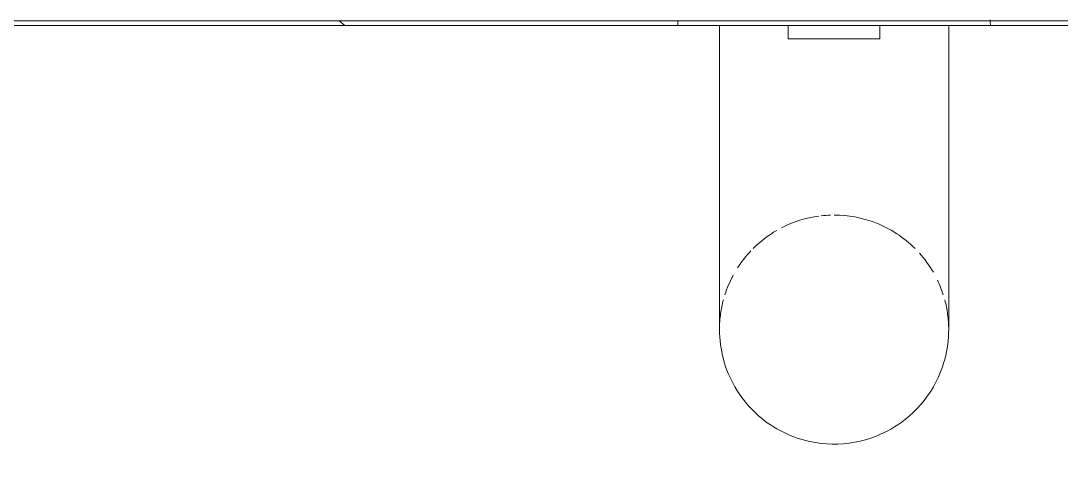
# Model space of a CAD drawing. Header units: millimetres. Extents: x -4000 to 187956, y -58990 to 162485.
# Drawn here: x 716.6 to 943.6, y 22698.6 to 22799.6 of the extents above; entities that cross this region are included whole.
import ezdxf

# ---------------------------------------------------------------- set-up
doc = ezdxf.new("R2010")
doc.units = ezdxf.units.MM
for name, color, linetype, lineweight in [('A-FLOR', 192, 'Continuous', 13), ('A-FLOR-PATT', 8, 'Continuous', 13), ('A-WALL', 113, 'Continuous', 13), ('P-SANR-FIXT', 6, 'Continuous', 9)]:
    doc.layers.add(name, color=color, linetype=linetype, lineweight=lineweight)

# ---------------------------------------------------------------- blocks, each defined once
blk = doc.blocks.new('C307 - C307-V810-0_000')
at = {"layer": 'P-SANR-FIXT', "color": 252}
for p, q in [((-25, 64.24), (-25, 63.67)), ((-25, 24.31), (-25, 23.85)), ((-25, 23.85), (-25, 0)), ((25, 0), (25, 23.85)), ((-10, 2.97), (-10, 0)), ((-7.07, 2.97), (-10, 2.97)), ((0, 2.97), (-10, 2.97)), ((10, 2.97), (0, 2.97)), ((10, 2.97), (7.07, 2.97)), ((10, 0), (10, 2.97)), ((-18.98, 0), (-18.98, -0.07)), ((0, 0), (-18.98, 0)), ((18.98, 0), (0, 0)), ((18.98, -0.07), (18.98, 0)), ((107.95, -1), (106.75, 0)), ((107.94, -1), (106.75, 0))]:
    blk.add_line(p, q, dxfattribs=at)
at = {"layer": 'P-SANR-FIXT', "color": 253}
for p, q in [((7.07, 2.97), (-7.07, 2.97)), ((-7.63, 0), (-13.42, 0)), ((-10, 0), (-7.07, 0)), ((-10, 0), (-7.07, 0)), ((-6.74, 0), (-3.38, 0)), ((-2.59, 0), (4.31, 0)), ((5, 0), (8.58, 0)), ((7.07, 0), (8.58, 0)), ((13.42, 0), (7.63, 0)), ((8.66, 0), (10, 0)), ((8.66, 0), (10, 0))]:
    blk.add_line(p, q, dxfattribs=at)
at = {"layer": 'P-SANR-FIXT', "color": 254}
for p, q in [((-34.09, -0.15), (-34.09, 0)), ((-29.52, 0), (-34.09, 0)), ((-29.52, 0), (-34.09, 0)), ((-34.07, -0.69), (-34.09, -0.15)), ((-34.03, -1.23), (-34.07, -0.69)), ((-25.78, 0), (-29.34, 0)), ((-17.04, 0), (-29.34, 0)), ((-25, 0), (-24.15, 0)), ((-23.46, 0), (-21.65, 0)), ((-20.66, 0), (-17.68, 0)), ((-16.44, 0), (-17.04, 0)), ((-13.66, 0), (-15.52, 0)), ((-15.52, 0), (-13.49, 0)), ((-10.57, 0), (-13.66, 0)), ((-7.35, 0), (-10.37, 0)), ((-3.7, 0), (-7.26, 0)), ((-6.74, 0), (-5, 0)), ((-5, 0), (-3.38, 0)), ((0, 0), (-2.86, 0)), ((-2.59, 0), (0, 0)), ((4.7, 0), (0, 0)), ((0, 0), (2.59, 0)), ((2.59, 0), (4.31, 0)), ((5, 0), (7.07, 0)), ((7.63, 0), (5.47, 0)), ((8.82, 0), (7.35, 0)), ((13.66, 0), (8.86, 0)), ((13.49, 0), (17.1, 0)), ((17.04, 0), (13.66, 0)), ((29.34, 0), (17.04, 0)), ((17.68, 0), (20.66, 0)), ((21.65, 0), (23.46, 0)), ((24.15, 0), (25, 0)), ((29.34, 0), (25.78, 0)), ((34.09, 0), (29.52, 0)), ((34.09, 0), (29.52, 0)), ((34.08, -0.54), (34.05, -1.09)), ((34.09, 0), (34.08, -0.54))]:
    blk.add_line(p, q, dxfattribs=at)
at = {"layer": 'P-SANR-FIXT', "color": 50}
for p, q in [((-25, 0), (-24.15, 0)), ((-22.4, 0), (-24.1, 0)), ((-23.46, 0), (-21.65, 0)), ((-17.82, 0), (-21.16, 0)), ((-20.66, 0), (-17.68, 0)), ((-16.44, 0), (-17.04, 0)), ((-13.66, 0), (-15.52, 0)), ((-15.52, 0), (-13.49, 0)), ((-10.57, 0), (-12.05, 0)), ((-11.8, 0), (-10.34, 0)), ((-11.8, 0), (-10.34, 0)), ((-7.35, 0), (-10.37, 0)), ((-10.14, 0), (-7.1, 0)), ((-10.14, 0), (-7.1, 0)), ((-5.76, 0), (-6.98, 0)), ((-5.35, 0), (-6.73, 0)), ((-6.47, 0), (-5.15, 0)), ((-6.47, 0), (-5.15, 0)), ((-3.51, 0), (-5.22, 0)), ((-3.51, 0), (-5.22, 0)), ((-5.02, 0), (-3.38, 0)), ((-5.02, 0), (-3.38, 0)), ((0, 0), (-2.71, 0)), ((0, 0), (-2.71, 0)), ((-2.61, 0), (4.31, 0)), ((-2.61, 0), (0, 0)), ((4.47, 0), (0, 0)), ((4.47, 0), (0, 0)), ((0, 0), (4.31, 0)), ((5.15, 0), (6.47, 0)), ((5.15, 0), (6.47, 0)), ((6.73, 0), (5.35, 0)), ((7.35, 0), (5.35, 0)), ((7.1, 0), (8.59, 0)), ((7.1, 0), (8.59, 0)), ((8.82, 0), (7.35, 0)), ((8.63, 0), (12.5, 0)), ((8.63, 0), (12.5, 0)), ((12.77, 0), (8.86, 0)), ((13.49, 0), (17.1, 0)), ((17.04, 0), (13.66, 0)), ((17.68, 0), (20.66, 0)), ((21.16, 0), (17.82, 0)), ((21.65, 0), (23.46, 0)), ((24.1, 0), (22.4, 0)), ((24.15, 0), (25, 0))]:
    blk.add_line(p, q, dxfattribs=at)
at = {"layer": 'P-SANR-FIXT', "color": 252, "flags": 128}
for points in [[(-25, 66.4), (-25, 66.36), (-25, 66.26), (-25, 66.09), (-25, 65.86), (-25, 65.55), (-25, 65.18), (-25, 64.74), (-25, 64.24)], [(25, 63.51), (25, 64.09), (25, 64.61), (25, 65.07), (25, 65.46), (25, 65.78), (25, 66.04), (25, 66.22), (25, 66.34), (25, 66.4), (25, 66.4)], [(-25, 63.67), (-25, 63.04), (-25, 62.35), (-25, 61.59), (-25, 60.78), (-25, 59.9), (-25, 58.97), (-25, 57.98), (-25, 56.94), (-25, 55.84), (-25, 54.69), (-25, 53.5), (-25, 52.25), (-25, 50.96), (-25, 49.63), (-25, 48.25), (-25, 46.84), (-25, 45.39), (-25, 43.91), (-25, 42.39), (-25, 40.84), (-25, 39.27), (-25, 37.67), (-25, 36.05), (-25, 34.41)], [(25, 56.65), (25, 57.7), (25, 58.71), (25, 59.65), (25, 60.54), (25, 61.38), (25, 62.15), (25, 62.86), (25, 63.51)], [(25, 47.88), (25, 49.26), (25, 50.61), (25, 51.91), (25, 53.16), (25, 54.37), (25, 55.53), (25, 56.65)], [(25, 35.61), (25, 37.24), (25, 38.84), (25, 40.42), (25, 41.98), (25, 43.5), (25, 44.99), (25, 46.45), (25, 47.88)], [(-25, 34.41), (-25, 32.76), (-25, 31.09), (-25, 29.4), (-25, 27.71), (-25, 26.01), (-25, 24.31)], [(25, 23.85), (25, 25.56), (25, 27.25), (25, 28.95), (25, 30.63), (25, 32.31), (25, 33.97), (25, 35.61)]]:
    blk.add_lwpolyline(points, dxfattribs=at)
at = {"layer": 'P-SANR-FIXT', "color": 253}
for start, end in [(75, 120), (45, 60), (135, 150), (15.204, 30), (164.796, 165), (187.6948, 195), (345, 352.0025), (197.7363, 205.5506), (331.6206, 342.3469), (210, 221.866), (316.578, 327.3952), (225, 248.6957), (300, 315), (277.5937, 297.2398), (248.9771, 270), (271.8362, 276.5552)]:
    blk.add_arc((0, 66.4), 25, start, end, dxfattribs=at)
at = {"layer": 'P-SANR-FIXT', "color": 252}
for start, end in [(60, 75), (120, 135), (30, 45), (150, 164.796), (165, 180), (0, 15), (180, 187.6948), (352.0025, 0)]:
    blk.add_arc((0, 66.4), 25, start, end, dxfattribs=at)
at = {"layer": 'P-SANR-FIXT', "color": 254}
blk.add_arc((0, 66.4), 25, 15, 15.204, dxfattribs=at)
at = {"layer": 'P-SANR-FIXT', "color": 252}
for points, knots in [([(-13.76, 0), (-14.4, 0), (-15.87, 0), (-18.13, 0), (-20.53, 0), (-22.88, 0), (-25.95, 0), (-29.66, 0), (-33.22, 0), (-35.99, 0), (-38.7, 0), (-41.98, 0), (-45.72, 0), (-49.3, 0), (-52.77, 0), (-56.11, 0), (-60.37, 0), (-71.42, 0), (-86.21, 0), (-99.72, 0), (-104.58, 0), (-105.94, 0)], [-0.9346148, -0.9346148, -0.9346148, -0.9346148, -0.925, -0.9125, -0.9, -0.8875, -0.875, -0.85, -0.825, -0.8125, -0.8, -0.775, -0.75, -0.725, -0.7, -0.675, -0.65, -0.6, -0.4, -0.2, 0, 0, 0, 0]), ([(-13.76, 0), (-14.4, 0), (-15.87, 0), (-18.13, 0), (-20.53, 0), (-22.88, 0), (-25.95, 0), (-29.66, 0), (-33.22, 0), (-35.99, 0), (-38.7, 0), (-41.98, 0), (-45.72, 0), (-49.3, 0), (-52.77, 0), (-56.11, 0), (-60.37, 0), (-71.42, 0), (-86.21, 0), (-99.72, 0), (-104.58, 0), (-105.94, 0)], [-0.9346148, -0.9346148, -0.9346148, -0.9346148, -0.925, -0.9125, -0.9, -0.8875, -0.875, -0.85, -0.825, -0.8125, -0.8, -0.775, -0.75, -0.725, -0.7, -0.675, -0.65, -0.6, -0.4, -0.2, 0, 0, 0, 0]), ([(20.52, 0), (19.73, 0), (18.13, 0), (15.87, 0), (14.4, 0), (13.76, 0)], [-0.1, -0.1, -0.1, -0.1, -0.0875, -0.075, -0.06538525, -0.06538525, -0.06538525, -0.06538525]), ([(38.02, 0), (37.35, 0), (35.99, 0), (33.22, 0), (29.66, 0), (25.95, 0), (22.88, 0), (20.53, 0), (18.13, 0), (15.87, 0), (14.4, 0), (13.76, 0)], [-0.2, -0.2, -0.2, -0.2, -0.1875, -0.175, -0.15, -0.125, -0.1125, -0.1, -0.0875, -0.075, -0.0653852, -0.0653852, -0.0653852, -0.0653852]), ([(38.02, 0), (37.35, 0), (35.99, 0), (33.22, 0), (29.66, 0), (25.95, 0), (22.88, 0), (21.31, 0), (20.52, 0)], [-0.2, -0.2, -0.2, -0.2, -0.1875, -0.175, -0.15, -0.125, -0.1125, -0.1, -0.1, -0.1, -0.1]), ([(52.75, 0), (51.62, 0), (49.3, 0), (45.72, 0), (42.6, 0), (40.01, 0), (38.69, 0), (38.02, 0)], [-0.3, -0.3, -0.3, -0.3, -0.275, -0.25, -0.225, -0.2125, -0.2, -0.2, -0.2, -0.2]), ([(105.94, 0), (104.58, 0), (99.72, 0), (86.21, 0), (71.42, 0), (60.37, 0), (56.11, 0), (52.77, 0), (49.3, 0), (45.72, 0), (42.6, 0), (40.01, 0), (38.69, 0), (38.02, 0)], [-1, -1, -1, -1, -0.8, -0.6, -0.4, -0.35, -0.325, -0.3, -0.275, -0.25, -0.225, -0.2125, -0.2, -0.2, -0.2, -0.2]), ([(65.32, 0), (63.38, 0), (60.37, 0), (56.11, 0), (53.89, 0), (52.75, 0)], [-0.4, -0.4, -0.4, -0.4, -0.35, -0.325, -0.3, -0.3, -0.3, -0.3])]:
    blk.add_open_spline(points, degree=3, knots=knots, dxfattribs=at)
at = {"layer": 'P-SANR-FIXT', "color": 254}
for points in [[(-62.6, 0), (-61.18, 0), (-58.28, 0), (-53.71, 0), (-48.96, 0), (-45.69, 0), (-44.03, 0)], [(-62.6, 0), (-61.18, 0), (-58.28, 0), (-53.71, 0), (-48.96, 0), (-45.69, 0), (-44.03, 0)], [(-22.8, 0), (-20.73, 0), (-18.64, 0), (-16.54, 0)], [(-22.8, 0), (-20.73, 0), (-18.64, 0), (-16.54, 0)], [(-15.56, 0), (-14.91, 0), (-14.26, 0), (-13.61, 0)], [(-15.56, 0), (-14.91, 0), (-14.26, 0), (-13.61, 0)], [(-10.26, 0), (-9.26, 0), (-8.25, 0), (-7.24, 0)], [(-10.26, 0), (-9.26, 0), (-8.25, 0), (-7.24, 0)], [(-5.41, 0), (-5.96, 0), (-6.5, 0), (-7.04, 0)], [(-5.41, 0), (-5.96, 0), (-6.5, 0), (-7.04, 0)], [(-3.56, 0), (-4.14, 0), (-4.71, 0), (-5.28, 0)], [(-3.56, 0), (-4.14, 0), (-4.71, 0), (-5.28, 0)], [(0, 0), (-0.93, 0), (-1.84, 0), (-2.76, 0)], [(0, 0), (-0.93, 0), (-1.84, 0), (-2.76, 0)], [(4.53, 0), (3.04, 0), (1.53, 0), (0, 0)], [(4.53, 0), (3.04, 0), (1.53, 0), (0, 0)], [(7.41, 0), (6.75, 0), (6.09, 0), (5.41, 0)], [(7.41, 0), (6.75, 0), (6.09, 0), (5.41, 0)], [(7.24, 0), (9.38, 0), (11.51, 0), (13.61, 0)], [(7.24, 0), (9.38, 0), (11.51, 0), (13.61, 0)], [(90.05, 0), (93.47, 0), (96.35, 0), (98.7, 0)], [(90.05, 0), (93.47, 0), (96.35, 0), (98.7, 0)], [(98.79, 0), (101.16, 0), (102.99, 0), (104.29, 0)], [(98.79, 0), (101.16, 0), (102.99, 0), (104.29, 0)], [(104.29, 0), (105.2, 0), (105.85, 0), (106.26, 0)], [(104.29, 0), (105.2, 0), (105.85, 0), (106.26, 0)]]:
    blk.add_open_spline(points, degree=3, dxfattribs=at)
for points, knots in [([(-44.03, 0), (-42.37, 0), (-38.98, 0), (-31.94, 0), (-26.48, 0), (-22.8, 0)], [-0.2222222, -0.2222222, -0.2222222, -0.2222222, -0.1944444, -0.1666667, -0.1111111, -0.1111111, -0.1111111, -0.1111111]), ([(-44.03, 0), (-42.37, 0), (-38.98, 0), (-31.94, 0), (-26.48, 0), (-22.8, 0)], [-0.2222222, -0.2222222, -0.2222222, -0.2222222, -0.1944444, -0.1666667, -0.1111111, -0.1111111, -0.1111111, -0.1111111]), ([(-13.61, 0), (-12.94, 0), (-11.89, 0), (-10.84, 0), (-10.46, 0)], [-0.06540021, -0.06540021, -0.06540021, -0.06540021, -0.05555556, -0.05001144, -0.05001144, -0.05001144, -0.05001144]), ([(-13.61, 0), (-12.94, 0), (-11.89, 0), (-10.84, 0), (-10.46, 0)], [-0.06540021, -0.06540021, -0.06540021, -0.06540021, -0.05555556, -0.05001144, -0.05001144, -0.05001144, -0.05001144]), ([(13.61, 0), (13.89, 0), (16.99, 0), (20.05, 0), (22.81, 0)], [-0.9346285, -0.9346285, -0.9346285, -0.9346285, -0.93055556, -0.88888889, -0.88888889, -0.88888889, -0.88888889]), ([(13.61, 0), (13.89, 0), (16.99, 0), (20.05, 0), (22.81, 0)], [-0.9346285, -0.9346285, -0.9346285, -0.9346285, -0.93055556, -0.88888889, -0.88888889, -0.88888889, -0.88888889]), ([(22.81, 0), (24.65, 0), (28.76, 0), (35.06, 0), (40.28, 0), (43.22, 0), (44.05, 0)], [-0.8888889, -0.8888889, -0.8888889, -0.8888889, -0.8611111, -0.8263889, -0.7916667, -0.7777778, -0.7777778, -0.7777778, -0.7777778]), ([(22.81, 0), (24.65, 0), (28.76, 0), (35.06, 0), (40.28, 0), (43.22, 0), (44.05, 0)], [-0.8888889, -0.8888889, -0.8888889, -0.8888889, -0.8611111, -0.8263889, -0.7916667, -0.7777778, -0.7777778, -0.7777778, -0.7777778]), ([(44.05, 0), (45.29, 0), (48.57, 0), (53.74, 0), (58.65, 0), (61.53, 0), (62.6, 0)], [-0.7777778, -0.7777778, -0.7777778, -0.7777778, -0.7569444, -0.7222222, -0.6875, -0.6666667, -0.6666667, -0.6666667, -0.6666667]), ([(44.05, 0), (45.29, 0), (48.57, 0), (53.74, 0), (58.65, 0), (61.53, 0), (62.6, 0)], [-0.7777778, -0.7777778, -0.7777778, -0.7777778, -0.7569444, -0.7222222, -0.6875, -0.6666667, -0.6666667, -0.6666667, -0.6666667]), ([(62.6, 0), (63.3, 0), (67.5, 0), (72.71, 0), (76.84, 0), (77.98, 0)], [-0.6666667, -0.6666667, -0.6666667, -0.6666667, -0.6527778, -0.5833333, -0.5555556, -0.5555556, -0.5555556, -0.5555556]), ([(62.6, 0), (63.3, 0), (67.5, 0), (72.71, 0), (76.84, 0), (77.98, 0)], [-0.6666667, -0.6666667, -0.6666667, -0.6666667, -0.6527778, -0.5833333, -0.5555556, -0.5555556, -0.5555556, -0.5555556]), ([(77.98, 0), (79.7, 0), (82.7, 0), (86.69, 0), (88.96, 0), (90.05, 0)], [-0.5555556, -0.5555556, -0.5555556, -0.5555556, -0.5138889, -0.4791667, -0.4444444, -0.4444444, -0.4444444, -0.4444444]), ([(77.98, 0), (79.7, 0), (82.7, 0), (86.69, 0), (88.96, 0), (90.05, 0)], [-0.5555556, -0.5555556, -0.5555556, -0.5555556, -0.5138889, -0.4791667, -0.4444444, -0.4444444, -0.4444444, -0.4444444])]:
    blk.add_open_spline(points, degree=3, knots=knots, dxfattribs=at)
at = {"layer": 'P-SANR-FIXT', "color": 253}
for points in [[(-10.64, 0), (-11.69, 0), (-12.73, 0), (-13.76, 0)], [(-10.64, 0), (-11.69, 0), (-12.73, 0), (-13.76, 0)], [(-7.41, 0), (-8.43, 0), (-9.44, 0), (-10.44, 0)], [(-7.41, 0), (-8.43, 0), (-9.44, 0), (-10.44, 0)]]:
    blk.add_open_spline(points, degree=3, dxfattribs=at)
at = {"layer": 'P-SANR-FIXT', "color": 50}
for points in [[(-6.87, 0), (-6.34, 0), (-5.8, 0), (-5.27, 0)], [(-6.87, 0), (-6.34, 0), (-5.8, 0), (-5.27, 0)], [(-5.13, 0), (-4.58, 0), (-4.02, 0), (-3.45, 0)], [(-5.13, 0), (-4.58, 0), (-4.02, 0), (-3.45, 0)], [(-2.67, 0), (-1.78, 0), (-0.89, 0), (0, 0)], [(-2.67, 0), (-1.78, 0), (-0.89, 0), (0, 0)], [(0, 0), (1.48, 0), (2.94, 0), (4.4, 0)], [(0, 0), (1.48, 0), (2.94, 0), (4.4, 0)], [(5.27, 0), (5.93, 0), (6.58, 0), (7.24, 0)], [(5.27, 0), (5.93, 0), (6.58, 0), (7.24, 0)]]:
    blk.add_open_spline(points, degree=3, dxfattribs=at)
at = {"layer": 'P-SANR-FIXT', "color": 253}
blk.add_open_spline([(13.76, 0), (12.73, 0), (10.64, 0), (8.5, 0), (7.41, 0)], degree=3, knots=[-0.06538525, -0.06538525, -0.06538525, -0.06538525, -0.05, -0.03445572, -0.03445572, -0.03445572, -0.03445572], dxfattribs=at)
blk.add_open_spline([(13.76, 0), (12.73, 0), (10.64, 0), (8.5, 0), (7.41, 0)], degree=3, knots=[-0.06538525, -0.06538525, -0.06538525, -0.06538525, -0.05, -0.03445572, -0.03445572, -0.03445572, -0.03445572], dxfattribs=at)
at = {"layer": 'P-SANR-FIXT', "color": 252}
for points in [[(76.08, 0), (72.77, 0), (69.19, 0), (65.32, 0)], [(85.18, 0), (82.41, 0), (79.38, 0), (76.08, 0)], [(92.71, 0), (90.45, 0), (87.94, 0), (85.18, 0)], [(98.68, 0), (96.95, 0), (94.96, 0), (92.71, 0)], [(105.94, 0), (104.58, 0), (102.15, 0), (98.68, 0)], [(106.64, 0), (106.91, 0), (106.68, 0), (105.94, 0)], [(106.64, 0), (106.91, 0), (106.68, 0), (105.94, 0)]]:
    blk.add_open_spline(points, degree=3, dxfattribs=at)
blk = doc.blocks.new('CMF2_NHAXUONG_A_rvt-1-0_000')
at = {"layer": 'A-FLOR-PATT', "lineweight": 9}
h = blk.add_hatch(dxfattribs=at)
h.set_pattern_fill('FP_25', color=252, style=0, pattern_type=2)
h.set_pattern_definition([(89.998, (160159.3, 137898.8), (-600, 0.021), []), (179.998, (160159.3, 137898.8), (-0.021, -600), [])])
h.paths.add_polyline_path([(154749.88, 498.91), (160009.36, 498.91), (160009.25, 1898.5), (156700.32, 1898.5), (156700.43, 1498.54), (156600.36, 1498.54), (156600.36, 2298.53), (158059.01, 2298.53), (158058.95, 5748.61), (156099.89, 5748.43), (156099.89, 4399.9), (155999.89, 4399.9), (155999.89, 5748.49), (154749.88, 5748.54), (154749.88, 751.94)])
h.paths.add_polyline_path([(160209.3, 1748.67), (165509.36, 1749.4), (165509.05, 3698.26), (162659.15, 3698.26), (162659.15, 3548.45), (162459.15, 3548.45), (162459.14, 4948.7), (161059.26, 4948.83), (161059.26, 4898.28), (160209.36, 4898.91), (160209.25, 3698.45), (160859.15, 3698.45), (160859.15, 3498.45), (160209.15, 3498.45), (160209.29, 1919.98)])
h.paths.add_polyline_path([(158997.49, 2198.53), (159409.36, 2198.53), (159409.36, 3498.62), (158258.79, 3498.62), (158258.79, 2198.53), (158714.04, 2198.53)])
h.paths.add_polyline_path([(159280.91, 3698.45), (160009.15, 3698.45), (160009.15, 4898.73), (159959.05, 4898.64), (159959.85, 5848.63), (158258.55, 5848.62), (158258.55, 3698.45)])
h.paths.add_polyline_path([(83409.05, 5348.51), (85559.05, 5348.51), (85559.05, 6948.51), (83409.05, 6948.51), (83409.05, 5424.09)])
h.paths.add_polyline_path([(83209.26, 5348.6), (83209.26, 10108.83), (82009.26, 10108.83), (82009.26, 8808.83), (80984.26, 8808.83), (80984.05, 7248.51), (82234.05, 7248.51), (82234.05, 5348.6)])
h.paths.add_polyline_path([(80485.39, 6361.01), (80784.26, 6361.01), (80784.26, 8808.83), (79759.26, 8808.83), (79759.26, 10108.83), (78559.26, 10108.83), (78559.26, 6361.01), (79918.52, 6361.01)])
h.paths.add_polyline_path([(79959.26, 9008.83), (81809.26, 9008.83), (81809.26, 10208.83), (79959.26, 10208.83), (79959.26, 10096.24)])
h.paths.add_polyline_path([(5374.56, 15998.65), (5859.05, 15998.65), (5859.05, 18498.58), (509.05, 18498.58), (509.05, 17048.64), (4299.78, 17048.64), (4299.78, 15998.65), (5091.13, 15998.65)])
h.paths.add_polyline_path([(4409.04, 18698.58), (5959.05, 18698.58), (5959.05, 20998.58), (4409.04, 20998.58), (4409.04, 19440.54)])
h.paths.add_polyline_path([(509.05, 21198.58), (5859.05, 21198.58), (5859.05, 24898.28), (3969.26, 24898.28), (3969.26, 22848.58), (4609.26, 22848.58), (4609.26, 22743.94), (3769.26, 22743.94), (3769.26, 24698.75), (509.05, 24698.75), (509.05, 22798.58), (2129.26, 22798.58), (2129.26, 23198.57), (2229.26, 23198.57), (2229.26, 22398.58), (509.05, 22398.58), (509.05, 21776.61)])
h.paths.add_polyline_path([(4249.78, 73948.54), (5800.21, 73948.65), (5800.21, 76398.64), (4359.05, 76398.64), (4359.05, 76098.6), (509.26, 76098.68), (509.26, 73998.61), (4159.05, 73998.61), (4159.05, 74648.65), (4249.78, 74648.65), (4249.78, 74338.3)])
h.paths.add_polyline_path([(161750.21, 73948.54), (161750.21, 74640.01), (161850.21, 74640.01), (161850.31, 73998.61), (165509.37, 73998.69), (165509.37, 76098.68), (161659.47, 76098.6), (161659.47, 76398.64), (160200, 76398.64), (160200, 73948.65), (161548.41, 73948.55)])
h.paths.add_polyline_path([(161548.41, 76598.64), (161659.05, 76598.64), (161659.05, 78298.64), (160209.05, 78298.64), (160209.05, 76598.64)])
h.paths.add_polyline_path([(5091.13, 76598.64), (5809.48, 76598.64), (5809.48, 78298.64), (4359.48, 78298.64), (4359.48, 76598.64)])
h.paths.add_polyline_path([(160199.74, 78498.64), (161659.31, 78498.66), (161659.63, 78798.62), (165509.58, 78798.68), (165509.05, 80348.64), (161859.47, 80348.64), (161859.47, 80048.65), (161750, 80048.65), (161750, 80948.67), (160200.17, 80948.25), (160200.03, 80178.48)])
h.paths.add_polyline_path([(5709.48, 78498.64), (5709.48, 80948.28), (4250, 80948.28), (4250, 80299.28), (4149.79, 80299.28), (4149.79, 80348.64), (509.26, 80348.64), (508.94, 78798.68), (4159.16, 78798.6), (4159.48, 78498.64), (5091.13, 78498.64)])
h.paths.add_polyline_path([(86109.47, 132101.22), (86109.47, 133323.82), (84609.47, 133323.82), (84609.47, 132101.22)])
h.paths.add_polyline_path([(83259.47, 132200.86), (84409.47, 132200.86), (84409.47, 133523.82), (85259.47, 133523.82), (85259.26, 134848.41), (83259.47, 134848.41), (83259.47, 132740.17)])
h.paths.add_polyline_path([(87459.26, 132201.22), (87459.26, 134848.59), (85459.47, 134848.23), (85459.47, 133523.82), (86309.47, 133526.05), (86309.47, 132201.22), (86721.01, 132201.22)])
h.paths.add_polyline_path([(11209.15, 135098.74), (11209.05, 140698.73), (6109.26, 140698.73), (6109.26, 139698.74), (6059.05, 139698.74), (6059.05, 139098.68), (9550.26, 139098.7), (9550.26, 139498.69), (9650.26, 139498.69), (9650.26, 138698.69), (7959.61, 138698.69), (7959.61, 135098.75), (9859.05, 135098.75), (9859.05, 137148.74), (9259.05, 137148.74), (9259.05, 137348.74), (10059.05, 137348.74), (10059.05, 135098.75), (10759.87, 135098.75)])
h.paths.add_polyline_path([(156349.86, 135098.75), (156349.86, 136499.69), (156449.86, 136499.69), (156449.86, 135098.77), (158059.12, 135098.85), (158059.12, 138698.69), (156349.85, 138698.69), (156349.86, 139498.69), (156449.86, 139498.69), (156449.85, 139098.7), (159959.68, 139098.68), (159959.68, 140698.82), (154809.15, 140698.64), (154808.94, 135098.75)])
h.paths.add_polyline_path([(162549.79, 135998.6), (162549.79, 137398.75), (162659.05, 137398.75), (162659.05, 137248.8), (165509.38, 137248.82), (165509.63, 139448.5), (160159.47, 139448.5), (160159.47, 137398.75), (160750.21, 137398.75), (160750.21, 137298.75), (160149.79, 137298.75), (160149.79, 135998.83), (161548.41, 135998.7)])
h.paths.add_polyline_path([(3449.79, 135998.67), (5900.21, 135998.74), (5900.21, 137297.57), (5248.63, 137297.57), (5248.63, 137398.75), (5859.05, 137398.75), (5859.05, 139448.73), (509.36, 139448.73), (509.36, 137248.77), (3449.79, 137249.9), (3449.79, 136244.28)])
h.paths.add_polyline_path([(6059.05, 137398.75), (7159.62, 137398.75), (7159.62, 138698.69), (6059.05, 138698.69), (6059.05, 137412.32)])
h.paths.add_polyline_path([(158858.92, 137398.75), (159959.05, 137398.75), (159959.05, 138698.69), (158858.92, 138698.69), (158858.92, 137412.32)])
at = {"layer": 'A-FLOR', "color": 81, "lineweight": 15}
blk.add_line((787.41, 22798.58), (509.05, 22798.58), dxfattribs=at)
at = {"layer": 'A-FLOR', "color": 93, "lineweight": 15}
blk.add_line((509.05, 22798.58), (787.41, 22798.58), dxfattribs=at)
at = {"layer": 'A-FLOR', "color": 255, "lineweight": 15}
for p, q in [((859.96, 22798.58), (788.11, 22798.58)), ((859.96, 22798.58), (864.53, 22798.58)), ((864.78, 22798.58), (869.05, 22798.58)), ((919.05, 22798.58), (923.32, 22798.58)), ((923.57, 22798.58), (928.14, 22798.58)), ((999.98, 22798.58), (928.14, 22798.58))]:
    blk.add_line(p, q, dxfattribs=at)
at = {"layer": 'A-FLOR', "color": 71, "lineweight": 15}
for p, q in [((788.11, 22798.58), (859.96, 22798.58)), ((928.14, 22798.58), (999.98, 22798.58))]:
    blk.add_line(p, q, dxfattribs=at)
at = {"layer": 'A-FLOR', "color": 90, "lineweight": 15}
for p, q in [((864.53, 22798.58), (859.96, 22798.58)), ((869.05, 22798.58), (864.78, 22798.58)), ((872.4, 22798.58), (870.76, 22798.58)), ((870.76, 22798.58), (872.4, 22798.58)), ((876.37, 22798.58), (873.52, 22798.58)), ((873.52, 22798.58), (876.37, 22798.58)), ((880.63, 22798.58), (877, 22798.58)), ((877, 22798.58), (880.63, 22798.58)), ((885.49, 22798.58), (881.55, 22798.58)), ((881.55, 22798.58), (885.49, 22798.58)), ((886.98, 22798.58), (885.52, 22798.58)), ((885.52, 22798.58), (886.98, 22798.58)), ((888.92, 22798.58), (887.58, 22798.58)), ((887.58, 22798.58), (888.92, 22798.58)), ((896.64, 22798.58), (889.77, 22798.58)), ((889.77, 22798.58), (896.64, 22798.58)), ((899.05, 22798.58), (897.4, 22798.58)), ((897.4, 22798.58), (899.05, 22798.58)), ((900.52, 22798.58), (899.18, 22798.58)), ((899.18, 22798.58), (900.52, 22798.58)), ((904.11, 22798.58), (901.12, 22798.58)), ((901.12, 22798.58), (904.11, 22798.58)), ((905.81, 22798.58), (904.31, 22798.58)), ((904.31, 22798.58), (905.81, 22798.58)), ((909.44, 22798.58), (907.47, 22798.58)), ((907.47, 22798.58), (909.44, 22798.58)), ((914.57, 22798.58), (911.72, 22798.58)), ((911.72, 22798.58), (914.57, 22798.58)), ((917.33, 22798.58), (915.7, 22798.58)), ((915.7, 22798.58), (917.33, 22798.58)), ((923.32, 22798.58), (919.05, 22798.58)), ((928.14, 22798.58), (923.57, 22798.58))]:
    blk.add_line(p, q, dxfattribs=at)
at = {"layer": 'A-WALL', "color": 90, "lineweight": 15}
for p, q in [((499.79, 22799.58), (1299.79, 22799.58)), ((861.76, 22799.58), (860.17, 22799.58)), ((863.77, 22799.58), (862.25, 22799.58)), ((866.25, 22799.58), (865.04, 22799.58)), ((869.61, 22799.58), (866.45, 22799.58)), ((873.37, 22799.58), (870.3, 22799.58)), ((878.22, 22799.58), (875.73, 22799.58)), ((883.48, 22799.58), (881.7, 22799.58)), ((888.02, 22799.58), (886.25, 22799.58)), ((891.82, 22799.58), (890.35, 22799.58)), ((896.27, 22799.58), (894.05, 22799.58)), ((897.7, 22799.58), (896.33, 22799.58)), ((899.34, 22799.58), (898.1, 22799.58)), ((903.11, 22799.58), (901.85, 22799.58)), ((906.95, 22799.58), (905.18, 22799.58)), ((912.69, 22799.58), (910.74, 22799.58)), ((916.79, 22799.58), (914.72, 22799.58)), ((921.85, 22799.58), (918.49, 22799.58)), ((925.96, 22799.58), (924.49, 22799.58)), ((927.93, 22799.58), (926.32, 22799.58))]:
    blk.add_line(p, q, dxfattribs=at)
at = {"layer": 'A-WALL', "color": 53, "lineweight": 15}
blk.add_line((786.43, 22799.58), (509.05, 22799.58), dxfattribs=at)
at = {"layer": 'A-WALL', "color": 255, "lineweight": 15}
for p, q in [((789.87, 22799.58), (787.17, 22799.58)), ((794.11, 22799.58), (789.89, 22799.58)), ((800.48, 22799.58), (795.07, 22799.58)), ((808.48, 22799.58), (801.45, 22799.58)), ((817.4, 22799.58), (809.48, 22799.58)), ((827.72, 22799.58), (817.88, 22799.58)), ((829.17, 22799.58), (827.8, 22799.58)), ((841.36, 22799.58), (830.42, 22799.58)), ((855.2, 22799.58), (842.8, 22799.58)), ((860.17, 22799.58), (857.29, 22799.58)), ((930.8, 22799.58), (927.93, 22799.58)), ((945.29, 22799.58), (932.9, 22799.58))]:
    blk.add_line(p, q, dxfattribs=at)
at = {"layer": 'P-SANR-FIXT', "color": 250, "lineweight": 9, "rotation": 180}
blk.add_blockref('C307 - C307-V810-0_000', (894.05, 22798.58), dxfattribs=at)

msp = doc.modelspace()

# ---------------------------------------------------------------- block references
at = {"lineweight": 5}
msp.add_blockref('CMF2_NHAXUONG_A_rvt-1-0_000', (0, 0), dxfattribs=at)

doc.saveas('drawing.dxf')
